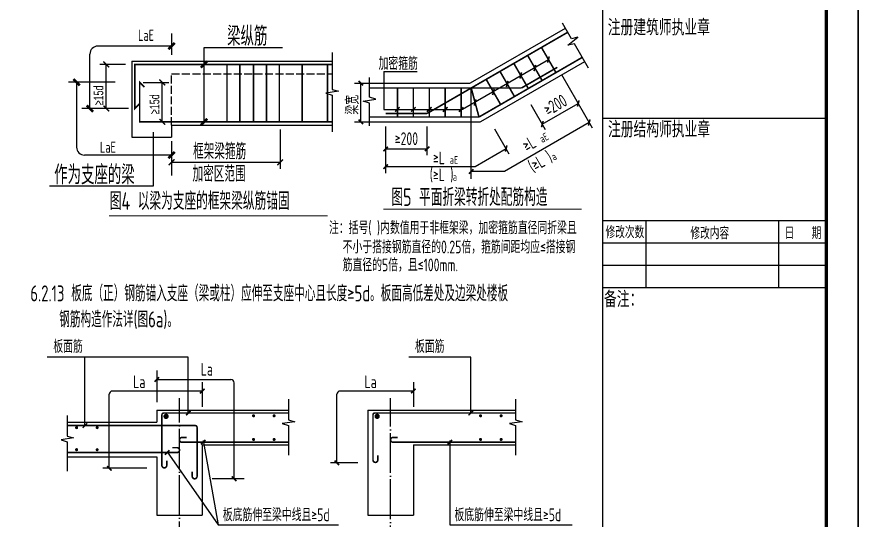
# Model space of a CAD drawing. Header units: millimetres. Extents: x -981077 to -572908, y -546666 to -409449.
# Drawn here: x -741974 to -715621, y -441337 to -425574 of the extents above; entities that cross this region are included whole.
import ezdxf
from ezdxf.enums import TextEntityAlignment as Align

# ---------------------------------------------------------------- set-up
doc = ezdxf.new("R2010")
doc.units = ezdxf.units.MM
doc.header["$LTSCALE"] = 1000
for name, pattern in [('DHC', [1.45, 1.25, -0.1, 0, -0.1]), ('HIDDEN', [0.375, 0.25, -0.125]), ('XXA', [0.325, 0.25, -0.075])]:
    doc.linetypes.add(name, pattern=pattern)
for name, color, linetype in [('1', 1, 'Continuous'), ('DIM', 3, 'Continuous'), ('HZ', 7, 'Continuous'), ('L', 3, 'HIDDEN'), ('mb-标准层', 7, 'Continuous'), ('steel', 1, 'Continuous'), ('TEXT', 6, 'Continuous'), ('Z', 6, 'Continuous'), ('图框', 7, 'Continuous'), ('说明文本', 7, 'Continuous')]:
    doc.layers.add(name, color=color, linetype=linetype)
doc.styles.add('HZFS', font='ccromans.shx', dxfattribs={"width": 0.7, "bigfont": 'hzfs.shx'})
doc.styles.add('HZTXT2', font='txt.shx', dxfattribs={"width": 0.8, "bigfont": 'hztxt.shx'})
doc.styles.add('myromans', font='tssdeng.shx', dxfattribs={"width": 0.7, "bigfont": 'hzfs.shx'})
doc.styles.add('tssd', font='tssdeng.shx', dxfattribs={"width": 0.8, "bigfont": 'tssdchn.shx'})
doc.styles.add('TSSD_Dimension', font='tssdeng.shx', dxfattribs={"width": 0.7, "bigfont": 'tssdchn.shx'})
doc.dimstyles.new('100', dxfattribs={"dimscale": 100, "dimtxt": 3, "dimasz": 1.8, "dimexe": 2, "dimexo": 3, "dimgap": 0.9, "dimtad": 1, "dimdec": 0, "dimzin": 12, "dimdsep": 46, "dimtxsty": 'HZFS', "dimblk": 'OBLIQUE', "dimcen": 0, "dimclrd": 256, "dimclre": 256, "dimclrt": 256, "dimadec": 0, "dimazin": 0, "dimtfac": 1, "dimtdec": 0, "dimtix": 1, "dimtmove": 2, "dimatfit": 0, "dimldrblk": 'OBLIQUE', "dimfxl": 1, "dimtolj": 1, "dimtzin": 0, "dimarcsym": 0})

# ---------------------------------------------------------------- blocks, each defined once
blk = doc.blocks.new('_Oblique')
at = {"color": 6, "const_width": 0.25}
blk.add_lwpolyline([(-0.5, -0.5), (0.5, 0.5)], dxfattribs=at)
blk = doc.blocks.new('_ArchTick')
at = {"color": 0, "linetype": 'ByBlock', "const_width": 0.4}
blk.add_lwpolyline([(-0.5, -0.5), (0.5, 0.5)], dxfattribs=at)
blk = doc.blocks.new('*D10')
at = {"layer": '1', "lineweight": -2}
for p, q in [((-739081, -427249), (-739878, -427249)), ((-739678, -428630), (-739678, -427249)), ((-739081, -428630), (-739878, -428630))]:
    blk.add_line(p, q, dxfattribs=at)
at = {"layer": 'Defpoints', "color": 0}
for p in [(-739678, -427249), (-738781, -427249), (-738781, -428630)]:
    blk.add_point(p, dxfattribs=at)
at = {"layer": '1', "lineweight": -2, "xscale": 180, "yscale": 180, "zscale": 180}
for p, rotation in [((-739678, -427249), 90), ((-739678, -428630), 270)]:
    blk.add_blockref('_Oblique', p, dxfattribs=dict(at, rotation=rotation))
at = {"layer": '1', "insert": (-739918, -428220), "char_height": 300, "attachment_point": 5, "rotation": 90, "style": 'HZFS'}
blk.add_mtext('\\A1;≥{\\fSystem|b0|i0|c0|p33;15d}', dxfattribs=at)
blk = doc.blocks.new('*D11')
at = {"layer": '1', "lineweight": -2}
for p, q in [((-738519, -427811), (-737723, -427811)), ((-737923, -429049), (-737923, -427811)), ((-738519, -429049), (-737723, -429049))]:
    blk.add_line(p, q, dxfattribs=at)
at = {"layer": 'Defpoints', "color": 0}
for p in [(-738819, -427811), (-737923, -427811), (-738819, -429049)]:
    blk.add_point(p, dxfattribs=at)
at = {"layer": '1', "lineweight": -2, "xscale": 180, "yscale": 180, "zscale": 180}
for p, rotation in [((-737923, -427811), 90), ((-737923, -429049), 270)]:
    blk.add_blockref('_Oblique', p, dxfattribs=dict(at, rotation=rotation))
at = {"layer": '1', "insert": (-738163, -428496), "char_height": 300, "attachment_point": 5, "rotation": 90, "style": 'HZFS'}
blk.add_mtext('\\A1;≥{\\fSystem|b0|i0|c0|p33;15d}', dxfattribs=at)
blk = doc.blocks.new('_H')
at = {"color": 6, "const_width": 0.5}
blk.add_lwpolyline([(-0.71, -0.71), (0.71, 0.71)], dxfattribs=at)
blk = doc.blocks.new('A$C705F362E')
at = {"layer": '1', "linetype": 'DHC'}
for p, q in [((4147, 980), (4147, 6090)), ((10758, 852), (10758, 6090))]:
    blk.add_line(p, q, dxfattribs=at)
at = {"layer": 'DIM'}
for p, q in [((4422, 7376), (0, 7376)), ((1185, 5235), (1185, 7376)), ((4422, 5629), (4422, 7376)), ((13272, 7376), (11327, 7376)), ((13272, 5629), (13272, 7376)), ((3434, 5715), (3434, 5339)), ((3434, 5715), (7563, 5715)), ((10046, 5715), (10046, 2434)), ((10046, 5715), (14675, 5715)), ((631, 5339), (3434, 5339)), ((4888, 4770), (5362, 2125)), ((12614, 4770), (12614, 2125)), ((4859, 4627), (4859, 3772)), ((4859, 4627), (7563, 4627)), ((11471, 4627), (11471, 4252)), ((11471, 4627), (14675, 4627)), ((631, 4252), (3434, 4252)), ((3434, 4252), (3434, 2434)), ((3760, 4415), (5362, 2125)), ((11471, 4252), (11471, 2434)), ((4859, 3772), (4859, 2434)), ((3434, 2434), (4859, 2434)), ((10046, 2434), (11471, 2434)), ((5362, 2125), (9125, 2125)), ((12614, 2125), (16447, 2125)), ((4147, 1480), (6053, 1480)), ((10758, 1352), (12665, 1352))]:
    blk.add_line(p, q, dxfattribs=at)
at = {"layer": 'DIM', "color": 3}
for p, q in [((3434, 6960), (3434, 5965)), ((3434, 6677), (5756, 6677)), ((4859, 6598), (4859, 5821)), ((11471, 6598), (11471, 5821)), ((5856, 3569), (5856, 6577)), ((1946, 3897), (1946, 6215)), ((4859, 6315), (2046, 6315)), ((9074, 4069), (9074, 6215)), ((11471, 6315), (9174, 6315)), ((9735, 4069), (8871, 4069)), ((3123, 3897), (1744, 3897)), ((6173, 3569), (5166, 3569))]:
    blk.add_line(p, q, dxfattribs=at)
for centre, start, end in [((5756, 6577), 0, 90), ((2046, 6215), 90, 180), ((9174, 6215), 90, 180)]:
    blk.add_arc(centre, 100, start, end, dxfattribs=at)
at = {"layer": 'HZ', "linetype": 'Continuous', "ltscale": 0.2, "const_width": 30}
blk.add_lwpolyline([(4317, 15), (13508, 15)], dxfattribs=at)
at = {"layer": 'steel', "const_width": 50}
for points in [[(3746, 4136), (3746, 3986, -1), (3596, 3986), (3596, 5569, -0.414214), (3656, 5629), (7563, 5629)], [(10357, 4307), (10357, 4157, -1), (10207, 4157), (10207, 5569, -0.414214), (10267, 5629), (14675, 5629)], [(4546, 3794), (4546, 3644, 1), (4696, 3644), (4696, 5175, 0.414214), (4636, 5235), (631, 5235)], [(4372, 4863), (4222, 4863, 1), (4222, 4713), (7563, 4713)], [(10983, 4863), (10833, 4863, 1), (10833, 4713), (14675, 4713)], [(3922, 4543), (4072, 4543, -1), (4072, 4393), (631, 4393)]]:
    blk.add_lwpolyline(points, format="xyb", dxfattribs=at)
at = {"layer": 'steel'}
for points, const_width in [([(3684, 5523, 1), (3767, 5523, 1)], 83.3), ([(6441, 5541, 1), (6489, 5541, 1)], 48), ([(7084, 5541, 1), (7132, 5541, 1)], 48), ([(10296, 5523, 1), (10379, 5523, 1)], 83.3), ([(13552, 5541, 1), (13600, 5541, 1)], 48), ([(14196, 5541, 1), (14244, 5541, 1)], 48), ([(899, 5170, 1), (947, 5170, 1)], 48), ([(1543, 5170, 1), (1591, 5170, 1)], 48), ([(6441, 4800, 1), (6489, 4800, 1)], 48), ([(7084, 4800, 1), (7132, 4800, 1)], 48), ([(13552, 4800, 1), (13600, 4800, 1)], 48), ([(14196, 4800, 1), (14244, 4800, 1)], 48), ([(899, 4480, 1), (947, 4480, 1)], 48), ([(1543, 4480, 1), (1591, 4480, 1)], 48)]:
    blk.add_lwpolyline(points, format="xyb", close=True, dxfattribs=dict(at, const_width=const_width))
at = {"layer": '说明文本'}
for points in [[(7563, 6059), (7563, 5416), (7763, 5356), (7367, 5297), (7563, 5236), (7563, 4312)], [(14675, 6059), (14675, 5416), (14875, 5356), (14479, 5297), (14675, 5236), (14675, 4312)], [(631, 5550), (631, 4908), (831, 4848), (435, 4788), (631, 4728), (631, 3804)]]:
    blk.add_lwpolyline(points, dxfattribs=at)
at = {"layer": 'DIM', "color": 3, "xscale": 100, "yscale": 100, "zscale": 100}
for p in [(3434, 6677), (4859, 6315), (11471, 6315), (4422, 5629), (13272, 5629), (1185, 5235), (4888, 4713), (12614, 4713), (3760, 4393)]:
    blk.add_blockref('_H', p, dxfattribs=at)
at = {"layer": 'DIM', "color": 3, "xscale": -100, "yscale": 100, "zscale": 100, "rotation": 180}
for p in [(1946, 3897), (9074, 4069), (5856, 3569)]:
    blk.add_blockref('_H', p, dxfattribs=at)
at = {"layer": 'mb-标准层', "style": 'TSSD_Dimension', "width": 0.7}
for s, height, p in [('板面筋', 400, (194, 7512)), ('板面筋', 400, (11521, 7512)), ('La', 400, (4812, 6800)), ('La', 400, (2695, 6407)), ('La', 400, (9941, 6407)), ('板底筋伸至梁中线且≥5d', 400, (5504, 2240)), ('板底筋伸至梁中线且≥5d', 400, (12759, 2240)), ('梁中线', 400, (5073, 1582)), ('梁中线', 400, (11684, 1454)), ('图6a 板面高低差处及边梁处楼板钢筋构造作法', 550, (4389, 175))]:
    blk.add_text(s, height=height, dxfattribs=at).set_placement(p)
blk = doc.blocks.new('A$C6B2054C2')
for p, q in [((12939.1, 5132.4), (15632.4, 6687.4)), ((10474.5, 6315.3), (10474.5, 5124.4)), ((10474.5, 6315.3), (11523.3, 6315.3)), ((10474.5, 5124.4), (12909.1, 5124.4))]:
    blk.add_line(p, q)
for centre in [(13156.8, 6006.3), (12909.1, 5184.4), (13480.8, 4796.9)]:
    blk.add_arc(centre, 60, 270, 300)
at = {"layer": '1'}
for p, q in [((7229.3, 4497.3), (7229.3, 3268.6)), ((3829, 3468.6), (7229.3, 3468.6))]:
    blk.add_line(p, q, dxfattribs=at)
for points in [[(16886.9, 6419.4), (16445.8, 7183.3), (16242.6, 7135.3), (16555.7, 7384.6), (16355.8, 7339.2), (16076.8, 7822.6)], [(10031.6, 4610.8), (10031.6, 5324.1), (9831.6, 5384.1), (10227.3, 5443.5), (10031.6, 5504.1), (10031.6, 6129.5)]]:
    blk.add_lwpolyline(points, dxfattribs=at)
at = {"layer": 'DIM', "color": 3}
for p, q in [((17010.6, 4541.5), (16047.5, 6209.5)), ((9557.6, 5946.3), (10438.3, 5946.3)), ((9757.6, 4723.2), (9757.6, 5946.3)), ((13213, 2951.5), (13213, 5795.9)), ((15440.6, 4664), (16565, 5313.1)), ((15540.6, 4490.8), (15090.6, 5270.2)), ((9557.6, 4736.9), (10265.6, 4736.9)), ((10534.3, 3689.2), (10534.3, 4589.2)), ((11832.6, 3689.2), (11832.6, 4589.2)), ((14406.3, 3729), (13956.3, 4508.5)), ((16909.4, 4716.6), (14255.2, 3184.2)), ((10534.3, 3133), (10534.3, 4033)), ((10534.3, 3889.2), (11832.6, 3889.2)), ((13334.2, 3341), (14306.3, 3902.2)), ((10534.3, 3333), (13304.2, 3333)), ((14255.2, 3184.2), (13213, 3184.2))]:
    blk.add_line(p, q, dxfattribs=at)
blk.add_arc((13304.2, 3393), 60, 270, 300, dxfattribs=at)
at = {"layer": 'HZ', "linetype": 'Continuous', "ltscale": 0.2, "const_width": 30}
for points in [[(10461.6, 2002.9), (16674.9, 2002.9)], [(1872.2, 1793.4), (8719.9, 1793.4)]]:
    blk.add_lwpolyline(points, dxfattribs=at)
at = {"layer": 'L', "linetype": 'Continuous'}
for p, q in [((13186.8, 5954.3), (16163.2, 7672.8)), ((13510.8, 4744.9), (16767.9, 6625.4)), ((10031.6, 5946.3), (13156.8, 5946.3)), ((10031.6, 4736.9), (13480.8, 4736.9))]:
    blk.add_line(p, q, dxfattribs=at)
at = {"layer": 'steel', "const_width": 50}
for points in [[(11832.6, 4998.9), (16238.4, 7542.6)], [(15867.9, 6279.4), (15413.6, 7066.3)], [(13456.6, 4887.3), (16692.7, 6755.7)], [(15001.9, 5779.4), (14547.6, 6566.3)], [(15434.9, 6029.4), (14980.6, 6816.3)], [(2829, 5304.4), (2679, 5154.4), (2679, 6535.2), (8857.3, 6535.2)], [(5562.8, 4735.2), (5562.8, 6535.2)], [(5962.8, 4735.2), (5962.8, 6535.2)], [(6391.5, 4735.2), (6391.5, 6535.2)], [(6802, 4735.2), (6802, 6535.2)], [(7202, 4735.2), (7202, 6535.2)], [(7915.2, 4735.2), (7915.2, 6535.2)], [(8710.1, 4735.2), (8710.1, 6535.2)], [(14568.9, 5529.4), (14114.5, 6316.3)], [(14787.1, 5795.9), (15911.5, 6445.1)], [(14135.8, 5279.4), (13681.5, 6066.3)], [(2979, 5823.8), (2829, 5973.8), (2829, 4735.2), (8857.3, 4735.2)], [(10031.6, 5795.9), (14787.1, 5795.9)], [(10900.9, 4887.3), (10900.9, 5795.9)], [(11400.9, 4887.3), (11400.9, 5795.9)], [(11900.9, 4887.3), (11900.9, 5795.9)], [(12400.9, 4887.3), (12400.9, 5795.9)], [(12900.9, 4887.3), (12900.9, 5795.9)], [(13456.5, 4887.3), (13213, 5795.9)], [(10534.3, 4998.9), (11832.6, 4998.9)], [(10031.6, 4887.3), (13456.6, 4887.3)]]:
    blk.add_lwpolyline(points, dxfattribs=at)
at = {"layer": 'Z', "color": 7}
for p, q in [((3829, 7501.4), (3829, 6833.8)), ((1270.8, 5154.4), (1270.8, 6858.8)), ((3829, 7108.8), (1520.8, 7108.8)), ((4845.7, 4735.2), (4845.7, 7065.3)), ((4845.7, 7065.3), (7305.1, 7065.3)), ((2579, 6635.2), (8857.3, 6635.2)), ((2579, 6635.2), (2579, 4261.3)), ((2058.8, 5973.8), (597.8, 5973.8)), ((850.6, 5973.8), (850.6, 3945.7)), ((2479, 5154.4), (1018, 5154.4)), ((3829, 4635.2), (3829, 4261.3)), ((3829, 4635.2), (8857.3, 4635.2)), ((2579, 4261.3), (3829, 4261.3)), ((3255.2, 4411.8), (3255.2, 2726.2)), ((3829, 4132.7), (3829, 3059.6)), ((3829, 3695.7), (1100.6, 3695.7)), ((3255.2, 2726.2), (0, 2726.2))]:
    blk.add_line(p, q, dxfattribs=at)
at = {"layer": 'Z', "color": 7, "linetype": 'XXA'}
for p, q in [((3829, 4635.2), (3829, 6235.2)), ((3829, 6235.2), (8857.3, 6235.2))]:
    blk.add_line(p, q, dxfattribs=at)
at = {"layer": 'Z', "color": 7}
blk.add_lwpolyline([(8857.3, 6907.8), (8857.3, 5753.2), (9057.3, 5693.2), (8661.6, 5633.8), (8857.3, 5573.2), (8857.3, 4418.6)], dxfattribs=at)
for centre, start, end in [((1520.8, 6858.8), 90, 180), ((1100.6, 3945.7), 180, 270)]:
    blk.add_arc(centre, 250, start, end, dxfattribs=at)
at = {"layer": '1', "xscale": 180, "yscale": 180, "zscale": 180, "rotation": 180}
blk.add_blockref('_Oblique', (3829, 3468.6), dxfattribs=at)
at = {"layer": '1', "xscale": 180, "yscale": 180, "zscale": 180}
blk.add_blockref('_Oblique', (7229.3, 3468.6), dxfattribs=at)
at = {"layer": 'DIM', "color": 3, "yscale": 100, "zscale": 100}
for p, xscale, rotation in [((15632.4, 6687.4), 100.0000000000129, 29.99999999999572), ((15207.7, 6422.9), 100.0000000000129, 29.99999999999572), ((14766.3, 6187.4), 100.0000000000129, 29.99999999999572), ((13908.7, 5672.9), 100.0000000000129, 29.99999999999572), ((14341.7, 5922.9), 100.0000000000129, 29.99999999999572), ((13334.8, 5341.6), 100.0000000000129, 29.99999999999572), ((16565, 5313.1), 100.0000000000129, 29.99999999999572), ((9757.6, 4736.9), 100, 90), ((15440.6, 4664), 100.0000000000129, 29.99999999999572)]:
    blk.add_blockref('_H', p, dxfattribs=dict(at, xscale=xscale, rotation=rotation))
at = {"layer": 'DIM', "yscale": 100, "zscale": 100}
for p, xscale, rotation in [((9757.6, 5946.3), 100, 90), ((16909.4, 4716.6), 100.0000000000129, 29.99999999999572), ((14306.3, 3902.2), 100.0000000000129, 29.99999999999572)]:
    blk.add_blockref('_H', p, dxfattribs=dict(at, xscale=xscale, rotation=rotation))
at = {"layer": 'DIM', "xscale": 100, "yscale": 100, "zscale": 100}
for p in [(10900.9, 5124.4), (11400.9, 5124.4), (11900.9, 5124.4), (12400.9, 5124.4), (12900.9, 5124.4), (11832.6, 3889.2)]:
    blk.add_blockref('_H', p, dxfattribs=at)
at = {"layer": 'DIM', "color": 3, "xscale": 100, "yscale": 100, "zscale": 100}
for p in [(10534.3, 3889.2), (10534.3, 3333), (13213, 3184.2)]:
    blk.add_blockref('_H', p, dxfattribs=at)
at = {"layer": 'Z', "color": 7, "xscale": 200, "yscale": 200, "zscale": 200}
for p in [(3829, 7108.8), (4845.7, 6535.2), (4845.7, 4735.2), (3829, 3695.7)]:
    blk.add_blockref('_ArchTick', p, dxfattribs=at)
at = {"layer": 'Z', "color": 7, "xscale": 200, "yscale": 200, "zscale": 200, "rotation": 90}
for p in [(850.6, 5973.8), (1270.8, 5154.4)]:
    blk.add_blockref('_ArchTick', p, dxfattribs=at)
at = {"layer": 'mb-标准层', "style": 'TSSD_Dimension', "width": 0.7}
for s, height, p in [('加密箍筋', 400, (10311.1, 6363.7)), ('≥L', 400, (12015, 3406.2)), ('aE', 240, (12541.2, 3422.8)), ('(≥L )', 400, (11914, 2879.3)), ('a', 240, (12637.4, 2890)), ('图5 平面折梁转折处配筋构造', 550, (10712.6, 2100.1)), ('图4 以梁为支座的框架梁纵筋锚固', 550, (1893.1, 1980.1)), ('注：括号( )内数值用于非框架梁，加密箍筋直径同折梁且', 400, (8758.8, 1218)), ('不小于搭接钢筋直径的0.25倍，箍筋间距均应≤搭接钢', 400, (9187.1, 618)), ('筋直径的5倍，且≤100mm.', 400, (9187.1, 56.7))]:
    blk.add_text(s, height=height, dxfattribs=at).set_placement(p)
for s, rotation, p in [('≥200', 30, (15942.8, 5092.5)), ('梁宽', 90, (9687.8, 5272.7))]:
    blk.add_text(s, height=400, rotation=rotation, dxfattribs=at).set_placement(p, align=Align.CENTER)
blk.add_text('≥200', height=400, dxfattribs=at).set_placement((11183.5, 4009.2), align=Align.CENTER)
for s, height, p in [('≥L', 400, (14960.5, 3781)), ('aE', 240, (15435.9, 4069.8)), ('(≥L )', 400, (15150.1, 3134.8)), ('a', 240, (15803.4, 3515.5))]:
    blk.add_text(s, height=height, rotation=30, dxfattribs=at).set_placement(p)
at = {"layer": 'TEXT', "color": 7, "style": 'tssd', "width": 0.7}
for s, p in [('框架梁箍筋', (4500.7, 3562.1)), ('加密区范围', (4483.7, 2858.2))]:
    blk.add_text(s, height=500, dxfattribs=at).set_placement(p)
at = {"layer": 'Z', "color": 7, "width": 0.7}
for s, height, style, p in [('梁纵筋', 600, 'HZFS', (5568.1, 7119.3)), ('LaE', 350, 'myromans', (2777.7, 7272.2)), ('LaE', 350, 'myromans', (1584.4, 3766.5)), ('作为支座的梁', 600, 'HZFS', (151.7, 2777.8))]:
    blk.add_text(s, height=height, dxfattribs=dict(at, style=style)).set_placement(p)
at = {"layer": '1'}
for base, p1, p2, picture, middle in [((1782.7, 6535.2), (2679, 5154.4), (2679, 6535.2), '*D10', (1542.7, 5564)), ((3537.5, 5973.8), (2641.2, 4735.2), (2641.2, 5973.8), '*D11', (3297.5, 5288.3))]:
    dim = blk.add_linear_dim(base=base, p1=p1, p2=p2, angle=90, text='≥{\\fSystem|b0|i0|c0|p33;15d}', dimstyle='100', dxfattribs=at)
    dim.commit()
    dim.dimension.update_dxf_attribs({"geometry": picture, "text_midpoint": middle, "dimtype": 128, "insert": (741460.3, 433784.3)})

msp = doc.modelspace()

# ---------------------------------------------------------------- linework, layer by layer
at = {"layer": '图框'}
for p, q in [((-723620.886, -472481.824), (-723620.886, -415081.824)), ((-723620.886, -428750.034), (-716620.886, -428750.034)), ((-723620.886, -431950.034), (-716620.886, -431950.034)), ((-722268.03, -431950.034), (-722268.03, -434049.896)), ((-718115.338, -431950.034), (-718115.338, -434049.896)), ((-723620.886, -432650.034), (-716620.886, -432650.034)), ((-723620.886, -433349.896), (-716620.886, -433349.896)), ((-723620.886, -434049.896), (-716620.886, -434049.896))]:
    msp.add_line(p, q, dxfattribs=at)
for points in [[(-799720.886, -473481.824), (-799720.886, -414081.824), (-715620.886, -414081.824), (-715620.886, -473481.824)], [(-799720.886, -473481.824), (-715620.886, -473481.824), (-715620.886, -414081.824), (-799720.886, -414081.824)]]:
    msp.add_lwpolyline(points, close=True, dxfattribs=at)
at = {"layer": '图框', "const_width": 100}
msp.add_lwpolyline([(-797220.886, -472481.824), (-716620.886, -472481.824), (-716620.886, -415081.824), (-797220.886, -415081.824)], close=True, dxfattribs=at)

# ---------------------------------------------------------------- block references
at = {"layer": 'TEXT'}
for name, p in [('A$C6B2054C2', (-740954.892, -433599.295)), ('A$C705F362E', (-741025.16, -443609.617))]:
    msp.add_blockref(name, p, dxfattribs=at)

# ---------------------------------------------------------------- texts
at = {"layer": 'mb-标准层', "style": 'TSSD_Dimension', "width": 0.7}
for s, p in [('6.2.13 板底（正）钢筋锚入支座（梁或柱）应伸至支座中心且长度≥5d。板面高低差处及边梁处楼板', (-741551.11, -434485.269)), ('钢筋构造作法详(图6a)。', (-740645.732, -435298.981))]:
    msp.add_text(s, height=500, dxfattribs=at).set_placement(p)
at = {"layer": '图框', "style": 'HZTXT2', "width": 0.8}
for s, height, p in [('注册建筑师执业章', 500, (-721863.909, -425880.221)), ('注册结构师执业章', 500, (-721857.588, -429073.265)), ('修改次数', 380, (-722928.561, -432301.294)), ('修改内容', 380, (-720269.269, -432328.181)), ('日  期', 380, (-717348.967, -432328.181)), ('备注：', 500, (-722980.948, -434393.179))]:
    msp.add_text(s, height=height, dxfattribs=at).set_placement(p, align=Align.MIDDLE)

doc.saveas('drawing.dxf')
